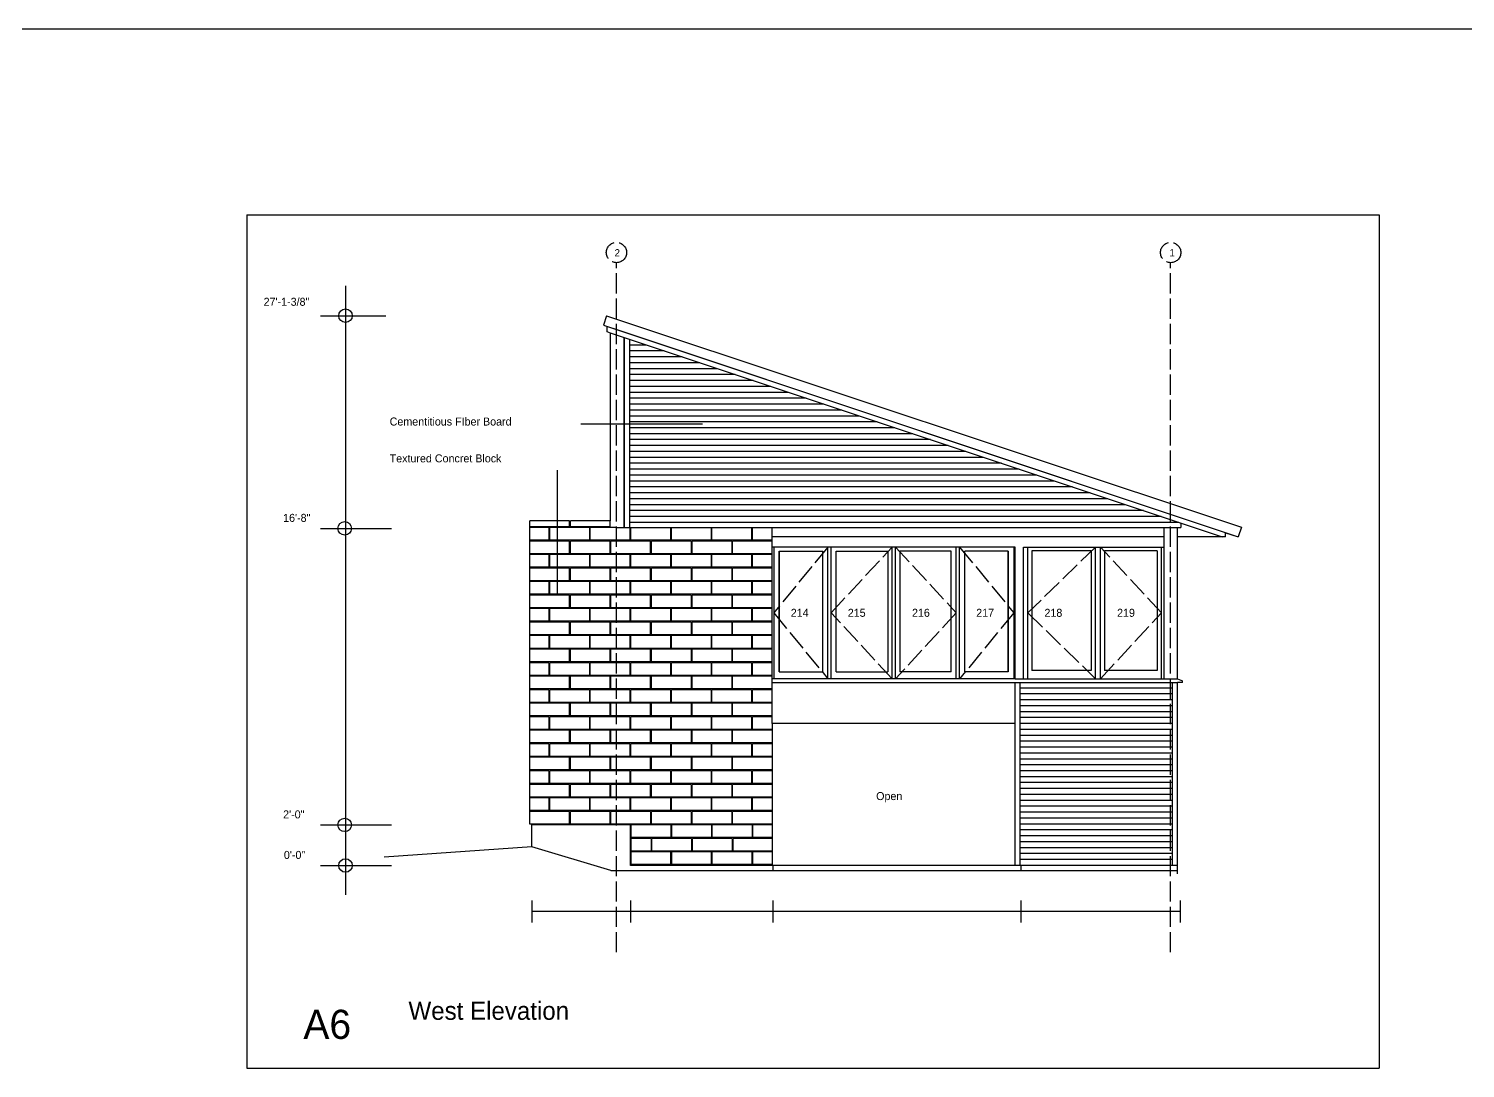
# Model space of a CAD drawing. Header units: inches. Extents: x 1267 to 6358, y -2516 to 3346.
# Drawn here: x 3675 to 4526, y 2730 to 3346 of the extents above; entities that cross this region are included whole.
import ezdxf

# ---------------------------------------------------------------- set-up
doc = ezdxf.new("R2010")
doc.units = ezdxf.units.IN
doc.header["$MEASUREMENT"] = 0
doc.linetypes.add('ACAD_ISO02W100', pattern=[15, 12, -3])
for name, color, linetype in [('blocks', 251, 'Continuous'), ('const', 7, 'Continuous'), ('e1', 7, 'Continuous'), ('e2', 251, 'Continuous'), ('glassSwing', 172, 'ACAD_ISO02W100'), ('grid', 252, 'ACAD_ISO02W100'), ('walls', 7, 'Continuous')]:
    doc.layers.add(name, color=color, linetype=linetype)

msp = doc.modelspace()

# ---------------------------------------------------------------- linework, layer by layer
for p, q in [((3804.63, 3235.35), (4474.76, 3235.35)), ((3804.63, 3235.35), (3804.63, 2730.34)), ((4474.76, 3235.35), (4474.76, 2730.34)), ((3804.63, 2730.34), (4474.76, 2730.34))]:
    msp.add_line(p, q)
at = {"layer": 'blocks'}
for p, q in [((3995.56, 3050.88), (3995.56, 3054.38)), ((3996.06, 3050.88), (3996.06, 3054.38)), ((4019.56, 3050.88), (4019.56, 3054.38)), ((3995.56, 3050.88), (3972.06, 3050.88)), ((3983.31, 3050.38), (3972.06, 3050.38)), ((3983.31, 3050.38), (3983.31, 3042.88)), ((4007.31, 3050.38), (3983.81, 3050.38)), ((3983.81, 3042.88), (3983.81, 3050.38)), ((4019.56, 3050.88), (3996.06, 3050.88)), ((4007.31, 3050.38), (4007.31, 3042.88)), ((4023.31, 3050.38), (4007.81, 3050.38)), ((4007.81, 3042.88), (4007.81, 3050.38)), ((4031.31, 3050.38), (4031.31, 3042.88)), ((4031.81, 3042.88), (4031.81, 3050.38)), ((4055.31, 3050.38), (4055.31, 3042.88)), ((4055.81, 3042.88), (4055.81, 3050.38)), ((4079.31, 3050.38), (4079.31, 3042.88)), ((4079.81, 3042.88), (4079.81, 3050.38)), ((4103.31, 3050.38), (4103.31, 3042.88)), ((4103.81, 3042.88), (4103.81, 3050.38)), ((3983.31, 3042.88), (3972.06, 3042.88)), ((3995.56, 3042.38), (3972.06, 3042.38)), ((4007.31, 3042.88), (3983.81, 3042.88)), ((3995.56, 3034.88), (3995.56, 3042.38)), ((4019.56, 3042.38), (3996.06, 3042.38)), ((3996.06, 3034.88), (3996.06, 3042.38)), ((4031.31, 3042.88), (4007.81, 3042.88)), ((4019.56, 3034.88), (4019.56, 3042.38)), ((4020.06, 3034.88), (4020.06, 3042.38)), ((4043.56, 3042.38), (4020.06, 3042.38)), ((4055.31, 3042.88), (4031.81, 3042.88)), ((4043.56, 3034.88), (4043.56, 3042.38)), ((4067.56, 3042.38), (4044.06, 3042.38)), ((4044.06, 3034.88), (4044.06, 3042.38)), ((4079.31, 3042.88), (4055.81, 3042.88)), ((4067.56, 3042.38), (4067.56, 3034.88)), ((4091.56, 3042.38), (4068.06, 3042.38)), ((4068.06, 3034.88), (4068.06, 3042.38)), ((4103.31, 3042.88), (4079.81, 3042.88)), ((4091.56, 3042.38), (4091.56, 3034.88)), ((4115.56, 3042.38), (4092.06, 3042.38)), ((4092.06, 3034.88), (4092.06, 3042.38)), ((4115.56, 3042.88), (4103.81, 3042.88)), ((3995.56, 3034.88), (3972.06, 3034.88)), ((3983.31, 3034.38), (3972.06, 3034.38)), ((3983.31, 3026.88), (3972.06, 3026.88)), ((3983.31, 3034.38), (3983.31, 3026.88)), ((4007.31, 3034.38), (3983.81, 3034.38)), ((3983.81, 3026.88), (3983.81, 3034.38)), ((4007.31, 3026.88), (3983.81, 3026.88)), ((4019.56, 3034.88), (3996.06, 3034.88)), ((4007.31, 3034.38), (4007.31, 3026.88)), ((4007.81, 3026.88), (4007.81, 3034.38)), ((4031.31, 3034.38), (4007.81, 3034.38)), ((4031.31, 3026.88), (4007.81, 3026.88)), ((4043.56, 3034.88), (4020.06, 3034.88)), ((4031.31, 3034.38), (4031.31, 3026.88)), ((4055.31, 3034.38), (4031.81, 3034.38)), ((4031.81, 3026.88), (4031.81, 3034.38)), ((4055.31, 3026.88), (4031.81, 3026.88)), ((4067.56, 3034.88), (4044.06, 3034.88)), ((4055.31, 3034.38), (4055.31, 3026.88)), ((4055.81, 3026.88), (4055.81, 3034.38)), ((4079.31, 3034.38), (4055.81, 3034.38)), ((4079.31, 3026.88), (4055.81, 3026.88)), ((4091.56, 3034.88), (4068.06, 3034.88)), ((4079.31, 3034.38), (4079.31, 3026.88)), ((4103.31, 3034.38), (4079.81, 3034.38)), ((4079.81, 3026.88), (4079.81, 3034.38)), ((4103.31, 3026.88), (4079.81, 3026.88)), ((4115.56, 3034.88), (4092.06, 3034.88)), ((4103.31, 3034.38), (4103.31, 3026.88)), ((4103.81, 3026.88), (4103.81, 3034.38)), ((4115.56, 3034.38), (4103.81, 3034.38)), ((4115.56, 3026.88), (4103.81, 3026.88)), ((3995.56, 3026.38), (3972.06, 3026.38)), ((3995.56, 3018.88), (3972.06, 3018.88)), ((3983.31, 3018.38), (3972.06, 3018.38)), ((3983.31, 3018.38), (3983.31, 3010.88)), ((4007.31, 3018.38), (3983.81, 3018.38)), ((3983.81, 3010.88), (3983.81, 3018.38)), ((3995.56, 3018.88), (3995.56, 3026.38)), ((4019.56, 3026.38), (3996.06, 3026.38)), ((3996.06, 3018.88), (3996.06, 3026.38)), ((4019.56, 3018.88), (3996.06, 3018.88)), ((4007.31, 3018.38), (4007.31, 3010.88)), ((4007.81, 3010.88), (4007.81, 3018.38)), ((4031.31, 3018.38), (4007.81, 3018.38)), ((4019.56, 3018.88), (4019.56, 3026.38)), ((4043.56, 3026.38), (4020.06, 3026.38)), ((4020.06, 3018.88), (4020.06, 3026.38)), ((4043.56, 3018.88), (4020.06, 3018.88)), ((4031.31, 3018.38), (4031.31, 3010.88)), ((4055.31, 3018.38), (4031.81, 3018.38)), ((4031.81, 3010.88), (4031.81, 3018.38)), ((4043.56, 3018.88), (4043.56, 3026.38)), ((4067.56, 3026.38), (4044.06, 3026.38)), ((4044.06, 3018.88), (4044.06, 3026.38)), ((4067.56, 3018.88), (4044.06, 3018.88)), ((4055.31, 3018.38), (4055.31, 3010.88)), ((4055.81, 3010.88), (4055.81, 3018.38)), ((4079.31, 3018.38), (4055.81, 3018.38)), ((4067.56, 3026.38), (4067.56, 3018.88)), ((4091.56, 3026.38), (4068.06, 3026.38)), ((4068.06, 3018.88), (4068.06, 3026.38)), ((4091.56, 3018.88), (4068.06, 3018.88)), ((4079.31, 3018.38), (4079.31, 3010.88)), ((4103.31, 3018.38), (4079.81, 3018.38)), ((4079.81, 3010.88), (4079.81, 3018.38)), ((4091.56, 3026.38), (4091.56, 3018.88)), ((4115.56, 3026.38), (4092.06, 3026.38)), ((4092.06, 3018.88), (4092.06, 3026.38)), ((4115.56, 3018.88), (4092.06, 3018.88)), ((4103.31, 3018.38), (4103.31, 3010.88)), ((4103.81, 3010.88), (4103.81, 3018.38)), ((4115.56, 3018.38), (4103.81, 3018.38)), ((3983.31, 3010.88), (3972.06, 3010.88)), ((3995.56, 3010.38), (3972.06, 3010.38)), ((4007.31, 3010.88), (3983.81, 3010.88)), ((3995.56, 3002.88), (3995.56, 3010.38)), ((4019.56, 3010.38), (3996.06, 3010.38)), ((3996.06, 3002.88), (3996.06, 3010.38)), ((4031.31, 3010.88), (4007.81, 3010.88)), ((4019.56, 3002.88), (4019.56, 3010.38)), ((4020.06, 3002.88), (4020.06, 3010.38)), ((4043.56, 3010.38), (4020.06, 3010.38)), ((4055.31, 3010.88), (4031.81, 3010.88)), ((4043.56, 3002.88), (4043.56, 3010.38)), ((4067.56, 3010.38), (4044.06, 3010.38)), ((4044.06, 3002.88), (4044.06, 3010.38)), ((4079.31, 3010.88), (4055.81, 3010.88)), ((4067.56, 3010.38), (4067.56, 3002.88)), ((4091.56, 3010.38), (4068.06, 3010.38)), ((4068.06, 3002.88), (4068.06, 3010.38)), ((4103.31, 3010.88), (4079.81, 3010.88)), ((4091.56, 3010.38), (4091.56, 3002.88)), ((4115.56, 3010.38), (4092.06, 3010.38)), ((4092.06, 3002.88), (4092.06, 3010.38)), ((4115.56, 3010.88), (4103.81, 3010.88)), ((3995.56, 3002.88), (3972.06, 3002.88)), ((3983.31, 3002.38), (3972.06, 3002.38)), ((3983.31, 3002.38), (3983.31, 2994.88)), ((4007.31, 3002.38), (3983.81, 3002.38)), ((3983.81, 2994.88), (3983.81, 3002.38)), ((4019.56, 3002.88), (3996.06, 3002.88)), ((4007.31, 3002.38), (4007.31, 2994.88)), ((4007.81, 2994.88), (4007.81, 3002.38)), ((4031.31, 3002.38), (4007.81, 3002.38)), ((4043.56, 3002.88), (4020.06, 3002.88)), ((4031.31, 3002.38), (4031.31, 2994.88)), ((4055.31, 3002.38), (4031.81, 3002.38)), ((4031.81, 2994.88), (4031.81, 3002.38)), ((4067.56, 3002.88), (4044.06, 3002.88)), ((4055.31, 3002.38), (4055.31, 2994.88)), ((4055.81, 2994.88), (4055.81, 3002.38)), ((4079.31, 3002.38), (4055.81, 3002.38)), ((4091.56, 3002.88), (4068.06, 3002.88)), ((4079.31, 3002.38), (4079.31, 2994.88)), ((4103.31, 3002.38), (4079.81, 3002.38)), ((4079.81, 2994.88), (4079.81, 3002.38)), ((4115.56, 3002.88), (4092.06, 3002.88)), ((4103.31, 3002.38), (4103.31, 2994.88)), ((4103.81, 2994.88), (4103.81, 3002.38)), ((4115.56, 3002.38), (4103.81, 3002.38)), ((3983.31, 2994.88), (3972.06, 2994.88)), ((3995.56, 2994.38), (3972.06, 2994.38)), ((4007.31, 2994.88), (3983.81, 2994.88)), ((3995.56, 2986.88), (3995.56, 2994.38)), ((4019.56, 2994.38), (3996.06, 2994.38)), ((3996.06, 2986.88), (3996.06, 2994.38)), ((4031.31, 2994.88), (4007.81, 2994.88)), ((4019.56, 2986.88), (4019.56, 2994.38)), ((4020.06, 2986.88), (4020.06, 2994.38)), ((4043.56, 2994.38), (4020.06, 2994.38)), ((4055.31, 2994.88), (4031.81, 2994.88)), ((4043.56, 2986.88), (4043.56, 2994.38)), ((4067.56, 2994.38), (4044.06, 2994.38)), ((4044.06, 2986.88), (4044.06, 2994.38)), ((4079.31, 2994.88), (4055.81, 2994.88)), ((4067.56, 2994.38), (4067.56, 2986.88)), ((4091.56, 2994.38), (4068.06, 2994.38)), ((4068.06, 2986.88), (4068.06, 2994.38)), ((4103.31, 2994.88), (4079.81, 2994.88)), ((4091.56, 2994.38), (4091.56, 2986.88)), ((4115.56, 2994.38), (4092.06, 2994.38)), ((4092.06, 2986.88), (4092.06, 2994.38)), ((4115.56, 2994.88), (4103.81, 2994.88)), ((3995.56, 2986.88), (3972.06, 2986.88)), ((3983.31, 2986.38), (3972.06, 2986.38)), ((3983.31, 2986.38), (3983.31, 2978.88)), ((4007.31, 2986.38), (3983.81, 2986.38)), ((3983.81, 2978.88), (3983.81, 2986.38)), ((4019.56, 2986.88), (3996.06, 2986.88)), ((4007.31, 2986.38), (4007.31, 2978.88)), ((4007.81, 2978.88), (4007.81, 2986.38)), ((4031.31, 2986.38), (4007.81, 2986.38)), ((4043.56, 2986.88), (4020.06, 2986.88)), ((4031.31, 2986.38), (4031.31, 2978.88)), ((4055.31, 2986.38), (4031.81, 2986.38)), ((4031.81, 2978.88), (4031.81, 2986.38)), ((4067.56, 2986.88), (4044.06, 2986.88)), ((4055.31, 2986.38), (4055.31, 2978.88)), ((4055.81, 2978.88), (4055.81, 2986.38)), ((4079.31, 2986.38), (4055.81, 2986.38)), ((4091.56, 2986.88), (4068.06, 2986.88)), ((4079.31, 2986.38), (4079.31, 2978.88)), ((4103.31, 2986.38), (4079.81, 2986.38)), ((4079.81, 2978.88), (4079.81, 2986.38)), ((4115.56, 2986.88), (4092.06, 2986.88)), ((4103.31, 2986.38), (4103.31, 2978.88)), ((4103.81, 2978.88), (4103.81, 2986.38)), ((4115.56, 2986.38), (4103.81, 2986.38)), ((3983.31, 2978.88), (3972.06, 2978.88)), ((3995.56, 2978.38), (3972.06, 2978.38)), ((4007.31, 2978.88), (3983.81, 2978.88)), ((3995.56, 2970.88), (3995.56, 2978.38)), ((3996.06, 2970.88), (3996.06, 2978.38)), ((4019.56, 2978.38), (3996.06, 2978.38)), ((4031.31, 2978.88), (4007.81, 2978.88)), ((4019.56, 2970.88), (4019.56, 2978.38)), ((4020.06, 2970.88), (4020.06, 2978.38)), ((4043.56, 2978.38), (4020.06, 2978.38)), ((4055.31, 2978.88), (4031.81, 2978.88)), ((4043.56, 2970.88), (4043.56, 2978.38)), ((4044.06, 2970.88), (4044.06, 2978.38)), ((4067.56, 2978.38), (4044.06, 2978.38)), ((4079.31, 2978.88), (4055.81, 2978.88)), ((4067.56, 2978.38), (4067.56, 2970.88)), ((4068.06, 2970.88), (4068.06, 2978.38)), ((4091.56, 2978.38), (4068.06, 2978.38)), ((4103.31, 2978.88), (4079.81, 2978.88)), ((4091.56, 2978.38), (4091.56, 2970.88)), ((4092.06, 2970.88), (4092.06, 2978.38)), ((4115.56, 2978.38), (4092.06, 2978.38)), ((4115.56, 2978.88), (4103.81, 2978.88)), ((3995.56, 2970.88), (3972.06, 2970.88)), ((3983.31, 2970.38), (3972.06, 2970.38)), ((3983.31, 2970.38), (3983.31, 2962.88)), ((4007.31, 2970.38), (3983.81, 2970.38)), ((3983.81, 2962.88), (3983.81, 2970.38)), ((4019.56, 2970.88), (3996.06, 2970.88)), ((4007.31, 2970.38), (4007.31, 2962.88)), ((4007.81, 2962.88), (4007.81, 2970.38)), ((4031.31, 2970.38), (4007.81, 2970.38)), ((4043.56, 2970.88), (4020.06, 2970.88)), ((4031.31, 2970.38), (4031.31, 2962.88)), ((4055.31, 2970.38), (4031.81, 2970.38)), ((4031.81, 2962.88), (4031.81, 2970.38)), ((4067.56, 2970.88), (4044.06, 2970.88)), ((4055.31, 2970.38), (4055.31, 2962.88)), ((4055.81, 2962.88), (4055.81, 2970.38)), ((4079.31, 2970.38), (4055.81, 2970.38)), ((4091.56, 2970.88), (4068.06, 2970.88)), ((4079.31, 2970.38), (4079.31, 2962.88)), ((4103.31, 2970.38), (4079.81, 2970.38)), ((4079.81, 2962.88), (4079.81, 2970.38)), ((4115.56, 2970.88), (4092.06, 2970.88)), ((4103.31, 2970.38), (4103.31, 2962.88)), ((4103.81, 2962.88), (4103.81, 2970.38)), ((4115.56, 2970.38), (4103.81, 2970.38)), ((3983.31, 2962.88), (3972.06, 2962.88)), ((3995.56, 2962.38), (3972.06, 2962.38)), ((4007.31, 2962.88), (3983.81, 2962.88)), ((3995.56, 2954.88), (3995.56, 2962.38)), ((4019.56, 2962.38), (3996.06, 2962.38)), ((3996.06, 2954.88), (3996.06, 2962.38)), ((4031.31, 2962.88), (4007.81, 2962.88)), ((4019.56, 2954.88), (4019.56, 2962.38)), ((4020.06, 2954.88), (4020.06, 2962.38)), ((4043.56, 2962.38), (4020.06, 2962.38)), ((4055.31, 2962.88), (4031.81, 2962.88)), ((4043.56, 2954.88), (4043.56, 2962.38)), ((4067.56, 2962.38), (4044.06, 2962.38)), ((4044.06, 2954.88), (4044.06, 2962.38)), ((4079.31, 2962.88), (4055.81, 2962.88)), ((4067.56, 2962.38), (4067.56, 2954.88)), ((4091.56, 2962.38), (4068.06, 2962.38)), ((4068.06, 2954.88), (4068.06, 2962.38)), ((4103.31, 2962.88), (4079.81, 2962.88)), ((4091.56, 2962.38), (4091.56, 2954.88)), ((4115.56, 2962.38), (4092.06, 2962.38)), ((4092.06, 2954.88), (4092.06, 2962.38)), ((4115.56, 2962.88), (4103.81, 2962.88)), ((3995.56, 2954.88), (3972.06, 2954.88)), ((3983.31, 2954.38), (3972.06, 2954.38)), ((3983.31, 2954.38), (3983.31, 2946.88)), ((4007.31, 2954.38), (3983.81, 2954.38)), ((3983.81, 2946.88), (3983.81, 2954.38)), ((4019.56, 2954.88), (3996.06, 2954.88)), ((4007.31, 2954.38), (4007.31, 2946.88)), ((4031.31, 2954.38), (4007.81, 2954.38)), ((4007.81, 2946.88), (4007.81, 2954.38)), ((4043.56, 2954.88), (4020.06, 2954.88)), ((4031.31, 2954.38), (4031.31, 2946.88)), ((4055.31, 2954.38), (4031.81, 2954.38)), ((4031.81, 2946.88), (4031.81, 2954.38)), ((4067.56, 2954.88), (4044.06, 2954.88)), ((4055.31, 2954.38), (4055.31, 2946.88)), ((4079.31, 2954.38), (4055.81, 2954.38)), ((4055.81, 2946.88), (4055.81, 2954.38)), ((4091.56, 2954.88), (4068.06, 2954.88)), ((4079.31, 2954.38), (4079.31, 2946.88)), ((4103.31, 2954.38), (4079.81, 2954.38)), ((4079.81, 2946.88), (4079.81, 2954.38)), ((4115.56, 2954.88), (4092.06, 2954.88)), ((4103.31, 2954.38), (4103.31, 2946.88)), ((4115.56, 2954.38), (4103.81, 2954.38)), ((4103.81, 2946.88), (4103.81, 2954.38)), ((3983.31, 2946.88), (3972.06, 2946.88)), ((3995.56, 2946.38), (3972.06, 2946.38)), ((4007.31, 2946.88), (3983.81, 2946.88)), ((3995.56, 2938.88), (3995.56, 2946.38)), ((3996.06, 2938.88), (3996.06, 2946.38)), ((4019.56, 2946.38), (3996.06, 2946.38)), ((4031.31, 2946.88), (4007.81, 2946.88)), ((4019.56, 2938.88), (4019.56, 2946.38)), ((4020.06, 2938.88), (4020.06, 2946.38)), ((4043.56, 2946.38), (4020.06, 2946.38)), ((4055.31, 2946.88), (4031.81, 2946.88)), ((4043.56, 2938.88), (4043.56, 2946.38)), ((4067.56, 2946.38), (4044.06, 2946.38)), ((4044.06, 2938.88), (4044.06, 2946.38)), ((4079.31, 2946.88), (4055.81, 2946.88)), ((4067.56, 2946.38), (4067.56, 2938.88)), ((4068.06, 2938.88), (4068.06, 2946.38)), ((4091.56, 2946.38), (4068.06, 2946.38)), ((4103.31, 2946.88), (4079.81, 2946.88)), ((4091.56, 2946.38), (4091.56, 2938.88)), ((4115.56, 2946.38), (4092.06, 2946.38)), ((4092.06, 2938.88), (4092.06, 2946.38)), ((4115.56, 2946.88), (4103.81, 2946.88)), ((3995.56, 2938.88), (3972.06, 2938.88)), ((3983.31, 2938.38), (3972.06, 2938.38)), ((3983.31, 2938.38), (3983.31, 2930.88)), ((4007.31, 2938.38), (3983.81, 2938.38)), ((3983.81, 2930.88), (3983.81, 2938.38)), ((4019.56, 2938.88), (3996.06, 2938.88)), ((4007.31, 2938.38), (4007.31, 2930.88)), ((4031.31, 2938.38), (4007.81, 2938.38)), ((4007.81, 2930.88), (4007.81, 2938.38)), ((4043.56, 2938.88), (4020.06, 2938.88)), ((4031.31, 2938.38), (4031.31, 2930.88)), ((4055.31, 2938.38), (4031.81, 2938.38)), ((4031.81, 2930.88), (4031.81, 2938.38)), ((4067.56, 2938.88), (4044.06, 2938.88)), ((4055.31, 2938.38), (4055.31, 2930.88)), ((4079.31, 2938.38), (4055.81, 2938.38)), ((4055.81, 2930.88), (4055.81, 2938.38)), ((4091.56, 2938.88), (4068.06, 2938.88)), ((4079.31, 2938.38), (4079.31, 2930.88)), ((4103.31, 2938.38), (4079.81, 2938.38)), ((4079.81, 2930.88), (4079.81, 2938.38)), ((4115.56, 2938.88), (4092.06, 2938.88)), ((4103.31, 2938.38), (4103.31, 2930.88)), ((4115.56, 2938.38), (4103.81, 2938.38)), ((4103.81, 2930.88), (4103.81, 2938.38)), ((3983.31, 2930.88), (3972.06, 2930.88)), ((3995.56, 2930.38), (3972.06, 2930.38)), ((4007.31, 2930.88), (3983.81, 2930.88)), ((3995.56, 2922.88), (3995.56, 2930.38)), ((4019.56, 2930.38), (3996.06, 2930.38)), ((3996.06, 2922.88), (3996.06, 2930.38)), ((4031.31, 2930.88), (4007.81, 2930.88)), ((4019.56, 2922.88), (4019.56, 2930.38)), ((4020.06, 2922.88), (4020.06, 2930.38)), ((4043.56, 2930.38), (4020.06, 2930.38)), ((4055.31, 2930.88), (4031.81, 2930.88)), ((4043.56, 2922.88), (4043.56, 2930.38)), ((4067.56, 2930.38), (4044.06, 2930.38)), ((4044.06, 2922.88), (4044.06, 2930.38)), ((4079.31, 2930.88), (4055.81, 2930.88)), ((4067.56, 2930.38), (4067.56, 2922.88)), ((4091.56, 2930.38), (4068.06, 2930.38)), ((4068.06, 2922.88), (4068.06, 2930.38)), ((4103.31, 2930.88), (4079.81, 2930.88)), ((4091.56, 2930.38), (4091.56, 2922.88)), ((4115.56, 2930.38), (4092.06, 2930.38)), ((4092.06, 2922.88), (4092.06, 2930.38)), ((4115.56, 2930.88), (4103.81, 2930.88)), ((3995.56, 2922.88), (3972.06, 2922.88)), ((3983.31, 2922.38), (3972.06, 2922.38)), ((3983.31, 2922.38), (3983.31, 2914.88)), ((4007.31, 2922.38), (3983.81, 2922.38)), ((3983.81, 2914.88), (3983.81, 2922.38)), ((4019.56, 2922.88), (3996.06, 2922.88)), ((4007.31, 2922.38), (4007.31, 2914.88)), ((4007.81, 2914.88), (4007.81, 2922.38)), ((4031.31, 2922.38), (4007.81, 2922.38)), ((4043.56, 2922.88), (4020.06, 2922.88)), ((4031.31, 2922.38), (4031.31, 2914.88)), ((4055.31, 2922.38), (4031.81, 2922.38)), ((4031.81, 2914.88), (4031.81, 2922.38)), ((4067.56, 2922.88), (4044.06, 2922.88)), ((4055.31, 2922.38), (4055.31, 2914.88)), ((4055.81, 2914.88), (4055.81, 2922.38)), ((4079.31, 2922.38), (4055.81, 2922.38)), ((4091.56, 2922.88), (4068.06, 2922.88)), ((4079.31, 2922.38), (4079.31, 2914.88)), ((4103.31, 2922.38), (4079.81, 2922.38)), ((4079.81, 2914.88), (4079.81, 2922.38)), ((4115.56, 2922.88), (4092.06, 2922.88)), ((4103.31, 2922.38), (4103.31, 2914.88)), ((4103.81, 2914.88), (4103.81, 2922.38)), ((4115.56, 2922.38), (4103.81, 2922.38)), ((3983.31, 2914.88), (3972.06, 2914.88)), ((3995.56, 2914.38), (3972.06, 2914.38)), ((4007.31, 2914.88), (3983.81, 2914.88)), ((3995.56, 2906.88), (3995.56, 2914.38)), ((4019.56, 2914.38), (3996.06, 2914.38)), ((3996.06, 2906.88), (3996.06, 2914.38)), ((4031.31, 2914.88), (4007.81, 2914.88)), ((4019.56, 2906.88), (4019.56, 2914.38)), ((4020.06, 2906.88), (4020.06, 2914.38)), ((4043.56, 2914.38), (4020.06, 2914.38)), ((4055.31, 2914.88), (4031.81, 2914.88)), ((4043.56, 2906.88), (4043.56, 2914.38)), ((4067.56, 2914.38), (4044.06, 2914.38)), ((4044.06, 2906.88), (4044.06, 2914.38)), ((4079.31, 2914.88), (4055.81, 2914.88)), ((4067.56, 2914.38), (4067.56, 2906.88)), ((4091.56, 2914.38), (4068.06, 2914.38)), ((4068.06, 2906.88), (4068.06, 2914.38)), ((4103.31, 2914.88), (4079.81, 2914.88)), ((4091.56, 2914.38), (4091.56, 2906.88)), ((4115.56, 2914.38), (4092.06, 2914.38)), ((4092.06, 2906.88), (4092.06, 2914.38)), ((4115.56, 2914.88), (4103.81, 2914.88)), ((3995.56, 2906.88), (3972.06, 2906.88)), ((3983.31, 2906.38), (3972.06, 2906.38)), ((3983.31, 2906.38), (3983.31, 2898.88)), ((3983.81, 2898.88), (3983.81, 2906.38)), ((4007.31, 2906.38), (3983.81, 2906.38)), ((4019.56, 2906.88), (3996.06, 2906.88)), ((4007.31, 2906.38), (4007.31, 2898.88)), ((4007.81, 2898.88), (4007.81, 2906.38)), ((4031.31, 2906.38), (4007.81, 2906.38)), ((4043.56, 2906.88), (4020.06, 2906.88)), ((4031.31, 2906.38), (4031.31, 2898.88)), ((4055.31, 2906.38), (4031.81, 2906.38)), ((4031.81, 2898.88), (4031.81, 2906.38)), ((4067.56, 2906.88), (4044.06, 2906.88)), ((4055.31, 2906.38), (4055.31, 2898.88)), ((4055.81, 2898.88), (4055.81, 2906.38)), ((4079.31, 2906.38), (4055.81, 2906.38)), ((4091.56, 2906.88), (4068.06, 2906.88)), ((4079.31, 2906.38), (4079.31, 2898.88)), ((4079.81, 2898.88), (4079.81, 2906.38)), ((4103.31, 2906.38), (4079.81, 2906.38)), ((4115.56, 2906.88), (4092.06, 2906.88)), ((4103.31, 2906.38), (4103.31, 2898.88)), ((4103.81, 2898.88), (4103.81, 2906.38)), ((4115.56, 2906.38), (4103.81, 2906.38)), ((3983.31, 2898.88), (3972.06, 2898.88)), ((3995.56, 2898.38), (3972.06, 2898.38)), ((3995.56, 2890.88), (3972.06, 2890.88)), ((4007.31, 2898.88), (3983.81, 2898.88)), ((3995.56, 2890.88), (3995.56, 2898.38)), ((4019.56, 2898.38), (3996.06, 2898.38)), ((3996.06, 2890.88), (3996.06, 2898.38)), ((4019.56, 2890.88), (3996.06, 2890.88)), ((4031.31, 2898.88), (4007.81, 2898.88)), ((4019.56, 2890.88), (4019.56, 2898.38)), ((4020.06, 2890.88), (4020.06, 2898.38)), ((4043.56, 2898.38), (4020.06, 2898.38)), ((4043.56, 2890.88), (4020.06, 2890.88)), ((4055.31, 2898.88), (4031.81, 2898.88)), ((4043.56, 2890.88), (4043.56, 2898.38)), ((4067.56, 2898.38), (4044.06, 2898.38)), ((4044.06, 2890.88), (4044.06, 2898.38)), ((4067.56, 2890.88), (4044.06, 2890.88)), ((4079.31, 2898.88), (4055.81, 2898.88)), ((4067.56, 2898.38), (4067.56, 2890.88)), ((4091.56, 2898.38), (4068.06, 2898.38)), ((4068.06, 2890.88), (4068.06, 2898.38)), ((4091.56, 2890.88), (4068.06, 2890.88)), ((4103.31, 2898.88), (4079.81, 2898.88)), ((4091.56, 2898.38), (4091.56, 2890.88)), ((4115.56, 2898.38), (4092.06, 2898.38)), ((4092.06, 2890.88), (4092.06, 2898.38)), ((4115.56, 2890.88), (4092.06, 2890.88)), ((4115.56, 2898.88), (4103.81, 2898.88)), ((3983.31, 2890.38), (3972.06, 2890.38)), ((3983.31, 2882.88), (3972.06, 2882.88)), ((3995.56, 2882.38), (3972.06, 2882.38)), ((3983.31, 2890.38), (3983.31, 2882.88)), ((4007.31, 2890.38), (3983.81, 2890.38)), ((3983.81, 2882.88), (3983.81, 2890.38)), ((4007.31, 2882.88), (3983.81, 2882.88)), ((3995.56, 2874.88), (3995.56, 2882.38)), ((4019.56, 2882.38), (3996.06, 2882.38)), ((3996.06, 2874.88), (3996.06, 2882.38)), ((4007.31, 2890.38), (4007.31, 2882.88)), ((4007.81, 2882.88), (4007.81, 2890.38)), ((4031.31, 2890.38), (4007.81, 2890.38)), ((4031.31, 2882.88), (4007.81, 2882.88)), ((4019.56, 2874.88), (4019.56, 2882.38)), ((4043.56, 2882.38), (4020.06, 2882.38)), ((4020.06, 2874.88), (4020.06, 2882.38)), ((4031.31, 2890.38), (4031.31, 2882.88)), ((4055.31, 2890.38), (4031.81, 2890.38)), ((4031.81, 2882.88), (4031.81, 2890.38)), ((4055.31, 2882.88), (4031.81, 2882.88)), ((4043.56, 2882.38), (4043.56, 2874.88)), ((4067.56, 2882.38), (4044.06, 2882.38)), ((4044.06, 2874.88), (4044.06, 2882.38)), ((4055.31, 2890.38), (4055.31, 2882.88)), ((4055.81, 2882.88), (4055.81, 2890.38)), ((4079.31, 2890.38), (4055.81, 2890.38)), ((4079.31, 2882.88), (4055.81, 2882.88)), ((4067.56, 2882.38), (4067.56, 2874.88)), ((4091.56, 2882.38), (4068.06, 2882.38)), ((4068.06, 2874.88), (4068.06, 2882.38)), ((4079.31, 2890.38), (4079.31, 2882.88)), ((4103.31, 2890.38), (4079.81, 2890.38)), ((4079.81, 2882.88), (4079.81, 2890.38)), ((4103.31, 2882.88), (4079.81, 2882.88)), ((4091.56, 2882.38), (4091.56, 2874.88)), ((4115.56, 2882.38), (4092.06, 2882.38)), ((4092.06, 2874.88), (4092.06, 2882.38)), ((4103.31, 2890.38), (4103.31, 2882.88)), ((4115.56, 2890.38), (4103.81, 2890.38)), ((4103.81, 2882.88), (4103.81, 2890.38)), ((4115.56, 2882.88), (4103.81, 2882.88)), ((3995.56, 2874.88), (3972.06, 2874.88)), ((4019.56, 2874.88), (3996.06, 2874.88)), ((4043.56, 2874.88), (4020.06, 2874.88)), ((4055.56, 2874.38), (4032.06, 2874.38)), ((4032.06, 2866.88), (4032.06, 2874.38)), ((4067.56, 2874.88), (4044.06, 2874.88)), ((4055.56, 2874.38), (4055.56, 2866.88)), ((4056.06, 2866.88), (4056.06, 2874.38)), ((4079.56, 2874.38), (4056.06, 2874.38)), ((4091.56, 2874.88), (4068.06, 2874.88)), ((4079.56, 2874.38), (4079.56, 2866.88)), ((4103.56, 2874.38), (4080.06, 2874.38)), ((4080.06, 2866.88), (4080.06, 2874.38)), ((4115.56, 2874.88), (4092.06, 2874.88)), ((4103.56, 2874.38), (4103.56, 2866.88)), ((4115.56, 2874.38), (4104.06, 2874.38)), ((4104.06, 2866.88), (4104.06, 2874.38)), ((4055.56, 2866.88), (4032.06, 2866.88)), ((4032.06, 2858.88), (4032.06, 2866.38)), ((4043.81, 2866.38), (4032.06, 2866.38)), ((4043.81, 2866.38), (4043.81, 2858.88)), ((4067.81, 2866.38), (4044.31, 2866.38)), ((4044.31, 2858.88), (4044.31, 2866.38)), ((4079.56, 2866.88), (4056.06, 2866.88)), ((4067.81, 2866.38), (4067.81, 2858.88)), ((4068.31, 2858.88), (4068.31, 2866.38)), ((4091.81, 2866.38), (4068.31, 2866.38)), ((4103.56, 2866.88), (4080.06, 2866.88)), ((4091.81, 2866.38), (4091.81, 2858.88)), ((4115.56, 2866.38), (4092.31, 2866.38)), ((4092.31, 2858.88), (4092.31, 2866.38)), ((4115.56, 2866.88), (4104.06, 2866.88)), ((4043.81, 2858.88), (4032.06, 2858.88)), ((4055.56, 2858.38), (4032.06, 2858.38)), ((4032.06, 2850.88), (4032.06, 2858.38)), ((4067.81, 2858.88), (4044.31, 2858.88)), ((4055.56, 2850.88), (4055.56, 2858.38)), ((4056.06, 2850.88), (4056.06, 2858.38)), ((4079.56, 2858.38), (4056.06, 2858.38)), ((4091.81, 2858.88), (4068.31, 2858.88)), ((4079.56, 2850.88), (4079.56, 2858.38)), ((4103.56, 2858.38), (4080.06, 2858.38)), ((4080.06, 2850.88), (4080.06, 2858.38)), ((4115.56, 2858.88), (4092.31, 2858.88)), ((4103.56, 2850.88), (4103.56, 2858.38)), ((4115.56, 2858.38), (4104.06, 2858.38)), ((4104.06, 2850.88), (4104.06, 2858.38)), ((4055.56, 2850.88), (4032.06, 2850.88)), ((4079.56, 2850.88), (4056.06, 2850.88)), ((4103.56, 2850.88), (4080.06, 2850.88)), ((4115.56, 2850.88), (4104.06, 2850.88))]:
    msp.add_line(p, q, dxfattribs=at)
at = {"layer": 'e1'}
for p, q in [((1267.49, 3345.59), (6357.66, 3345.59)), ((4027.81, 3162.82), (4027.81, 3050.38)), ((4023.31, 3050.38), (4357.31, 3050.38)), ((4115.56, 2934.38), (4115.56, 3050.38)), ((4355.31, 3044.82), (4355.31, 3050.38)), ((4383.81, 3044.82), (4355.31, 3044.82)), ((4358.31, 2958.72), (4355.31, 2958.72))]:
    msp.add_line(p, q, dxfattribs=at)
at = {"layer": 'e2'}
for p, q in [((3862.95, 3193.52), (3862.95, 2832.95)), ((3848.2, 3175.74), (3886.85, 3175.74)), ((4381.97, 3044.77), (4019.81, 3165.49)), ((4383.81, 3047.32), (4021.31, 3168.15)), ((4027.81, 3050.38), (4027.81, 3162.82)), ((4031.31, 3050.38), (4031.31, 3161.66)), ((4041.14, 3158.38), (4031.31, 3158.38)), ((4051.64, 3154.88), (4031.31, 3154.88)), ((4062.14, 3151.38), (4031.31, 3151.38)), ((4072.64, 3147.88), (4031.31, 3147.88)), ((4083.14, 3144.38), (4031.31, 3144.38)), ((4093.64, 3140.88), (4031.31, 3140.88)), ((4104.14, 3137.38), (4031.31, 3137.38)), ((4114.64, 3133.88), (4031.31, 3133.88)), ((4125.14, 3130.38), (4031.31, 3130.38)), ((4135.64, 3126.88), (4031.31, 3126.88)), ((4146.14, 3123.38), (4031.31, 3123.38)), ((4156.64, 3119.88), (4031.31, 3119.88)), ((4167.14, 3116.38), (4031.31, 3116.38)), ((4177.64, 3112.88), (4031.31, 3112.88)), ((4188.14, 3109.38), (4031.31, 3109.38)), ((4198.64, 3105.88), (4031.31, 3105.88)), ((4209.14, 3102.38), (4031.31, 3102.38)), ((4219.64, 3098.88), (4031.31, 3098.88)), ((4230.14, 3095.38), (4031.31, 3095.38)), ((4240.64, 3091.88), (4031.31, 3091.88)), ((4251.14, 3088.38), (4031.31, 3088.38)), ((4261.64, 3084.88), (4031.31, 3084.88)), ((4272.14, 3081.38), (4031.31, 3081.38)), ((4282.64, 3077.88), (4031.31, 3077.88)), ((4293.14, 3074.38), (4031.31, 3074.38)), ((4303.64, 3070.88), (4031.31, 3070.88)), ((4314.14, 3067.38), (4031.31, 3067.38)), ((4324.64, 3063.88), (4031.31, 3063.88)), ((4335.14, 3060.38), (4031.31, 3060.38)), ((4345.64, 3056.88), (4031.31, 3056.88)), ((4356.14, 3053.38), (4031.31, 3053.38)), ((4357.31, 3052.99), (4357.31, 3050.38)), ((3848.2, 3049.9), (3890.16, 3049.9)), ((4347.31, 3044.82), (4115.56, 3044.82)), ((4347.31, 3050.38), (4347.31, 2960.88)), ((4259.31, 3038.84), (4115.56, 3038.84)), ((4116.43, 3038.84), (4116.43, 2960.88)), ((4119.68, 2964.88), (4119.68, 3036.34)), ((4119.68, 3036.34), (4119.68, 2964.88)), ((4119.68, 3036.34), (4145.43, 3036.34)), ((4145.43, 2964.88), (4145.43, 3036.34)), ((4148.43, 2960.88), (4148.43, 3038.84)), ((4150.43, 2960.88), (4150.43, 3038.84)), ((4153.43, 2964.88), (4153.43, 3036.34)), ((4153.43, 3036.34), (4183.93, 3036.34)), ((4183.93, 3036.34), (4183.93, 2964.88)), ((4186.43, 2960.88), (4186.43, 3038.84)), ((4188.43, 2960.88), (4188.43, 3038.84)), ((4190.93, 3036.34), (4190.93, 2964.88)), ((4221.43, 3036.34), (4190.93, 3036.34)), ((4221.43, 2964.88), (4221.43, 3036.34)), ((4224.43, 2960.88), (4224.43, 3038.84)), ((4226.43, 2960.88), (4226.43, 3038.84)), ((4229.43, 2964.88), (4229.43, 3036.34)), ((4255.18, 3036.34), (4229.43, 3036.34)), ((4255.18, 3036.34), (4255.18, 2964.88)), ((4255.18, 2964.88), (4255.18, 3036.34)), ((4258.43, 3038.84), (4258.43, 2960.88)), ((4259.31, 2960.88), (4259.31, 3038.84)), ((4264.31, 2960.88), (4264.31, 3038.84)), ((4264.31, 3038.84), (4347.31, 3038.84)), ((4266.84, 2960.88), (4266.84, 3038.84)), ((4266.84, 3038.84), (4345.81, 3038.84)), ((4269.09, 3036.59), (4269.09, 2965.79)), ((4304.31, 3036.59), (4269.09, 3036.59)), ((4304.31, 3036.59), (4304.31, 2965.79)), ((4306.81, 2960.88), (4306.81, 3038.84)), ((4309.81, 2960.88), (4309.81, 3038.84)), ((4312.06, 3036.59), (4312.06, 2965.79)), ((4343.31, 3036.59), (4312.06, 3036.59)), ((4343.31, 3036.59), (4343.31, 2965.79)), ((4345.81, 2960.88), (4345.81, 3038.84)), ((4259.31, 2960.88), (4115.56, 2960.88)), ((4119.68, 2964.88), (4145.43, 2964.88)), ((4153.43, 2964.88), (4183.93, 2964.88)), ((4221.43, 2964.88), (4190.93, 2964.88)), ((4255.18, 2964.88), (4229.43, 2964.88)), ((4259.31, 2960.88), (4355.31, 2960.88)), ((4266.84, 2960.88), (4347.31, 2960.88)), ((4304.31, 2965.79), (4269.09, 2965.79)), ((4343.31, 2965.79), (4312.06, 2965.79)), ((4355.31, 2958.38), (4115.56, 2958.38)), ((4259.31, 2934.38), (4259.31, 2958.38)), ((4262.31, 2850.38), (4262.31, 2958.38)), ((4352.31, 2955.38), (4262.31, 2955.38)), ((4352.31, 2951.88), (4262.31, 2951.88)), ((4352.31, 2850.38), (4352.31, 2958.38)), ((4352.31, 2948.38), (4262.31, 2948.38)), ((4352.31, 2944.88), (4262.31, 2944.88)), ((4352.31, 2941.38), (4262.31, 2941.38)), ((4352.31, 2937.88), (4262.31, 2937.88)), ((4352.31, 2934.38), (4262.31, 2934.38)), ((4352.31, 2930.88), (4262.31, 2930.88)), ((4352.31, 2927.38), (4262.31, 2927.38)), ((4352.31, 2923.88), (4262.31, 2923.88)), ((4352.31, 2920.38), (4262.31, 2920.38)), ((4352.31, 2916.88), (4262.31, 2916.88)), ((4352.31, 2913.38), (4262.31, 2913.38)), ((4352.31, 2909.88), (4262.31, 2909.88)), ((4352.31, 2906.38), (4262.31, 2906.38)), ((4352.31, 2902.88), (4262.31, 2902.88)), ((4352.31, 2899.38), (4262.31, 2899.38)), ((4352.31, 2895.88), (4262.31, 2895.88)), ((4352.31, 2892.38), (4262.31, 2892.38)), ((4352.31, 2888.88), (4262.31, 2888.88)), ((4352.31, 2885.38), (4262.31, 2885.38)), ((3848.2, 2874.4), (3890.16, 2874.4)), ((4031.56, 2874.38), (3973.31, 2874.38)), ((4031.56, 2850.38), (4031.56, 2874.38)), ((4352.31, 2881.88), (4262.31, 2881.88)), ((4352.31, 2878.38), (4262.31, 2878.38)), ((4352.31, 2874.88), (4262.31, 2874.88)), ((4352.31, 2871.38), (4262.31, 2871.38)), ((4352.31, 2867.88), (4262.31, 2867.88)), ((4352.31, 2864.38), (4262.31, 2864.38)), ((4352.31, 2860.88), (4262.31, 2860.88)), ((4352.31, 2857.38), (4262.31, 2857.38)), ((3848.2, 2850.38), (3890.16, 2850.38)), ((4115.81, 2850.38), (4031.56, 2850.38)), ((4355.31, 2850.38), (4115.81, 2850.38)), ((4115.81, 2850.38), (4115.81, 2847.38)), ((4352.31, 2853.88), (4262.31, 2853.88)), ((4262.68, 2850.38), (4262.68, 2847.38)), ((3973.31, 2829.69), (3973.31, 2816.55)), ((4356.93, 2823.12), (3973.31, 2823.12)), ((4031.56, 2829.69), (4031.56, 2816.55)), ((4115.81, 2829.69), (4115.81, 2816.55)), ((4262.68, 2829.69), (4262.68, 2816.55)), ((4356.93, 2829.69), (4356.93, 2816.55))]:
    msp.add_line(p, q, dxfattribs=at)
for centre in [(3862.95, 3175.74), (3862.5, 3049.88), (3862.5, 2874.38), (3862.95, 2850.38)]:
    msp.add_circle(centre, 4, dxfattribs=at)
at = {"layer": 'glassSwing'}
for p, q in [((4148.43, 3038.84), (4116.43, 2999.86)), ((4150.43, 2999.86), (4186.43, 3038.84)), ((4188.43, 3038.84), (4224.43, 2999.86)), ((4226.43, 3038.84), (4258.43, 2999.86)), ((4306.81, 3038.84), (4266.84, 2999.86)), ((4345.81, 2999.86), (4309.81, 3038.84)), ((4116.43, 2999.86), (4148.43, 2960.88)), ((4186.43, 2960.88), (4150.43, 2999.86)), ((4224.43, 2999.86), (4188.43, 2960.88)), ((4258.43, 2999.86), (4226.43, 2960.88)), ((4266.84, 2999.86), (4306.81, 2960.88)), ((4309.81, 2960.88), (4345.81, 2999.86))]:
    msp.add_line(p, q, dxfattribs=at)
at = {"layer": 'grid'}
for p, q in [((4023.31, 2798.97), (4023.31, 3207.12)), ((4351.31, 2798.97), (4351.31, 3207.12))]:
    msp.add_line(p, q, dxfattribs=at)
for centre in [(4023.31, 3213.12), (4351.31, 3213.12)]:
    msp.add_circle(centre, 6, dxfattribs=at)
at = {"layer": 'walls'}
for p, q in [((4017.51, 3175.74), (4015.62, 3170.05)), ((4017.51, 3175.74), (4393.2, 3050.51)), ((4015.62, 3170.05), (4391.31, 3044.82)), ((4017.81, 3166.16), (4017.81, 3169.32)), ((4019.81, 3165.49), (4017.81, 3166.16)), ((4019.81, 3054.38), (4019.81, 3165.49)), ((4002.31, 3111.83), (4074.31, 3111.83)), ((3988.16, 3084.23), (3988.16, 3010.23)), ((3972.06, 2874.88), (3972.06, 3054.38)), ((3995.56, 3054.38), (3972.06, 3054.38)), ((4019.81, 3054.38), (3996.06, 3054.38)), ((4355.31, 2960.88), (4355.31, 3044.82)), ((4383.81, 3044.82), (4383.81, 3047.32)), ((4383.81, 3047.32), (4391.31, 3044.82)), ((4393.2, 3050.51), (4391.31, 3044.82)), ((4355.31, 2960.88), (4358.31, 2959.72)), ((4355.31, 2845.38), (4355.31, 2958.72)), ((4358.31, 2958.72), (4358.31, 2959.72)), ((4259.31, 2934.38), (4115.56, 2934.38)), ((4115.56, 2934.38), (4115.56, 2850.38)), ((4259.31, 2850.38), (4259.31, 2934.38)), ((3973.31, 2861.42), (3973.31, 2874.38)), ((3973.31, 2861.42), (3885.85, 2855.26)), ((4019.98, 2847.38), (3973.31, 2861.42)), ((4019.98, 2847.38), (4355.31, 2847.38))]:
    msp.add_line(p, q, dxfattribs=at)

# ---------------------------------------------------------------- texts
at = {"layer": 'const', "attachment_point": 1}
for s, insert, char_height, width in [('2', (4022.22, 3215.12), 4.26, 1625.1973), ('1', (4350.58, 3215.16), 4.26, 1625.1973), ('27\'-1-3/8"', (3814.5, 3186.36), 4.736, 1805.7748), ('Cementitious FIber Board', (3889.09, 3115.48), 4.7359, 1805.7748), ('Textured Concret Block', (3889.09, 3093.68), 4.7359, 1805.7748), ('16\'-8"', (3826.05, 3058.47), 4.736, 1805.7748), ('214', (4126.47, 3002.27), 4.736, 1805.7748), ('215', (4160.22, 3002.27), 4.736, 1805.7748), ('216', (4198.22, 3002.27), 4.736, 1805.7748), ('217', (4236.22, 3002.27), 4.736, 1805.7748), ('218', (4276.62, 3002.27), 4.736, 1805.7748), ('219', (4319.59, 3002.27), 4.736, 1805.7748), ('Open', (4177.01, 2893.81), 4.736, 1805.7748), ('2\'-0"', (3826.05, 2882.97), 4.736, 1805.7748), ('0\'-0"', (3826.5, 2858.97), 4.736, 1805.7748), ('A6', (3838.04, 2764.98), 17.262, 6582.0491), ('West Elevation', (3900.25, 2769.69), 10.6557, 4062.9933)]:
    msp.add_mtext(s, dxfattribs=dict(at, insert=insert, char_height=char_height, width=width))

doc.saveas('drawing.dxf')
